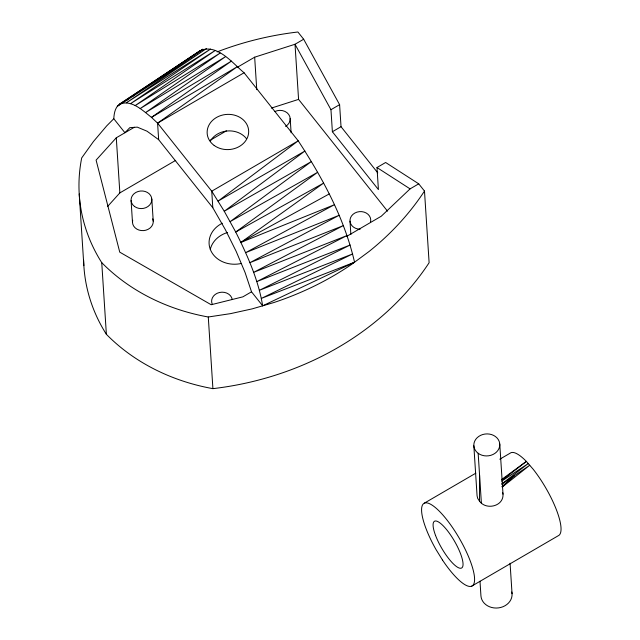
<?xml version="1.0" encoding="UTF-8"?>
<svg xmlns="http://www.w3.org/2000/svg" width="640" height="640" viewBox="0 0 640 640"><rect width="100%" height="100%" fill="white"/><g stroke="black" fill="none" stroke-linecap="round" stroke-linejoin="round"><path stroke-width="0.96" d="M499.768 444.048L503.008 494.152C503.768 506.424 486.032 510.456 479.512 501.152L479.592 475.344M113.792 118.744C114.096 113.44 115.024 107.328 119.712 104.072L199.976 50.776C216.912 43.048 232.56 63.184 244.072 72.768L298.224 140.824C322.664 178.192 344.536 218.384 354.544 262.224L262.664 305.816L251.52 291.808L245.08 272.52L236.208 251.464L225.296 229.544L212.808 207.728L158.656 139.672L147.032 131.2L137.272 127.136L129.8 127.664L124.936 132.744L113.792 118.744L106.704 125.872L93.472 141.496L81.696 157.936A194.88 165.088 -3.7 0 0 101.744 262.648L106.376 334.304A194.88 165.088 -3.7 0 0 212.912 388.648A286.256 242.496 -3.7 0 0 429.12 262.712L424.488 191.064L418.728 183.832L385.632 162.496L376.984 167.536L378.416 189.584L332.384 131.744L330.96 109.696L295.008 44.264L254.664 57.184L237.704 67.064M198.808 52.088L199.976 50.776L149.528 84.624M134.352 127.256L116.288 137.784L96.096 160.128L119.752 252.16L211.168 304.728L242.872 296.848L251.52 291.808M107.48 206.592L119.856 192.896L175.72 160.36M418.728 183.832L410.08 188.872L381.24 216.248L346.48 236.496M502.216 486.896L514.192 475.808L501.944 486.68M502.368 486.96L529.72 465.264L501.928 484.128M502.128 480.152L526.368 461.416L533.176 469.24A47.808 12.896 59.8 0 1 558.176 535.784L471.688 586.16M501.776 483.944L528.24 463.56L501.68 481.136M501.688 479.448L526.368 461.416A47.808 12.896 59.8 0 0 510.928 452.728L499.8 459.208M354.544 262.224L261.344 298.408L352.648 253.936L259.384 290.304L350.136 245.016L256.8 281.592L347.024 235.552L253.632 272.352L343.336 225.616L249.896 262.672L339.112 215.312L245.632 252.664L334.384 204.728L240.896 242.408L323.616 183.104L235.712 232.024C247.464 255.432 258.376 279.8 262.664 305.816M158.656 139.672L157.584 123.144L237.64 66.488L151.488 117.376C142.776 110.592 131.72 99.424 119.712 104.072L202.92 49.176L122.744 102.904L206.44 48.6L126.352 102.768L210.512 49.072L130.488 103.68L215.096 50.568L135.12 105.616L220.144 53.088L140.2 108.568L225.616 56.608L145.672 112.496L231.464 61.088L151.488 117.376L157.584 123.144L211.744 191.192L224.264 211.264L235.712 232.024L317.664 172.264L230.152 221.608L311.408 161.544L224.264 211.264L304.912 151.024L218.112 201.088L298.224 140.824L211.744 191.192L212.808 207.728M123.072 102.384L117.28 106.264L122.248 102.992M126.376 100.16L129.688 97.944M132.168 96.28L135.472 94.056M137.952 92.392L142.088 89.616M143.744 88.512L147.88 85.736M126.392 100.272L128.048 99.176M132.192 96.456L133.848 95.368M157.584 123.144L244.072 72.768M377.728 172.816L341.032 126.704L339.608 104.656L303.656 39.232L295.008 44.264L298.576 99.384L387.52 211.16M210.096 140.336L226.424 130.824M330.96 109.696L339.608 104.656M332.384 131.744L341.032 126.704M424.448 503.096L475.824 473.176M240.896 242.408L329.2 193.96M271.36 108.096L298.576 99.384M101.744 262.648A194.88 165.088 -3.7 0 0 208.28 316.992L230.464 313.648L252.312 308.84L273.68 302.6A286.256 242.496 -3.7 0 0 351.84 264.224L368.944 251.576A286.256 242.496 -3.7 0 0 424.488 191.064M376.984 167.536L410.08 188.872M479.512 501.152L477.696 498.416L477.072 495.8L473.84 445.784M303.656 39.232L297.904 32A286.256 242.496 -3.7 0 0 217.088 51.904M502.68 492.632L503.008 494.152M510.072 563.208L512.048 593.712M478.16 453.296A12.992 11.008 -3.7 0 0 499.52 446.92A12.992 11.008 -3.7 0 0 482.728 434.536A12.992 11.008 -3.7 0 0 478.16 453.296L481.384 503.152M479.992 581.216L480.944 595.952A15.592 13.208 -3.7 0 0 498.496 607.896A15.592 13.208 -3.7 0 0 511.784 592M350 221.144L350.872 234.568M290.184 118.432L291.112 132.808M254.664 57.184L256.76 89.664M208.28 316.992L212.912 388.648M151.808 199.024L153.232 221.072M131.072 200.52L132.504 222.568M116.288 137.784L119.856 192.896M79.216 193.968L83.856 265.624M360.12 229.208A10.392 8.808 -3.7 0 1 350.016 219.864A10.392 8.808 -3.7 0 1 361.816 211.648A10.392 8.808 -3.7 0 1 370.552 221.952M210.36 141.032A20.784 17.608 -3.7 0 1 246.272 138.44M106.376 334.304A194.88 165.088 -3.7 0 1 83.632 260.208M152.712 218.824A10.392 8.808 -3.7 0 1 143.528 230.6A10.392 8.808 -3.7 0 1 132.68 220.272M274.832 111.536A10.392 8.808 -3.7 0 1 288.704 114.456A10.392 8.808 -3.7 0 1 285.568 126.408M212.152 303.992A10.392 8.808 -3.7 0 1 219.544 292.48A10.392 8.808 -3.7 0 1 232.264 299.488M241.48 263.424A25.984 22.008 -3.7 0 1 210.936 250.848A25.984 22.008 -3.7 0 1 222.296 223.24M210.288 249.352A25.984 22.008 -3.7 0 1 227.448 232.512M442.544 560.12L436.016 549.536A47.808 12.896 59.8 0 1 431.752 504.912A47.808 12.896 59.8 0 1 473.912 573.288A47.808 12.896 59.8 0 1 442.544 560.12M214.176 145.456A20.784 17.608 -3.7 0 0 248.272 135.08A20.784 17.608 -3.7 0 0 221.264 115.408A20.784 17.608 -3.7 0 0 214.176 145.456M134.576 206.512A10.392 8.808 -3.7 0 0 151.624 201.32A10.392 8.808 -3.7 0 0 138.12 191.488A10.392 8.808 -3.7 0 0 134.576 206.512M435.576 535.512A27.024 7.288 59.8 0 0 461.488 568.072A27.024 7.288 59.8 0 0 447.144 530.296A27.024 7.288 59.8 0 0 435.576 535.512"/></g></svg>
